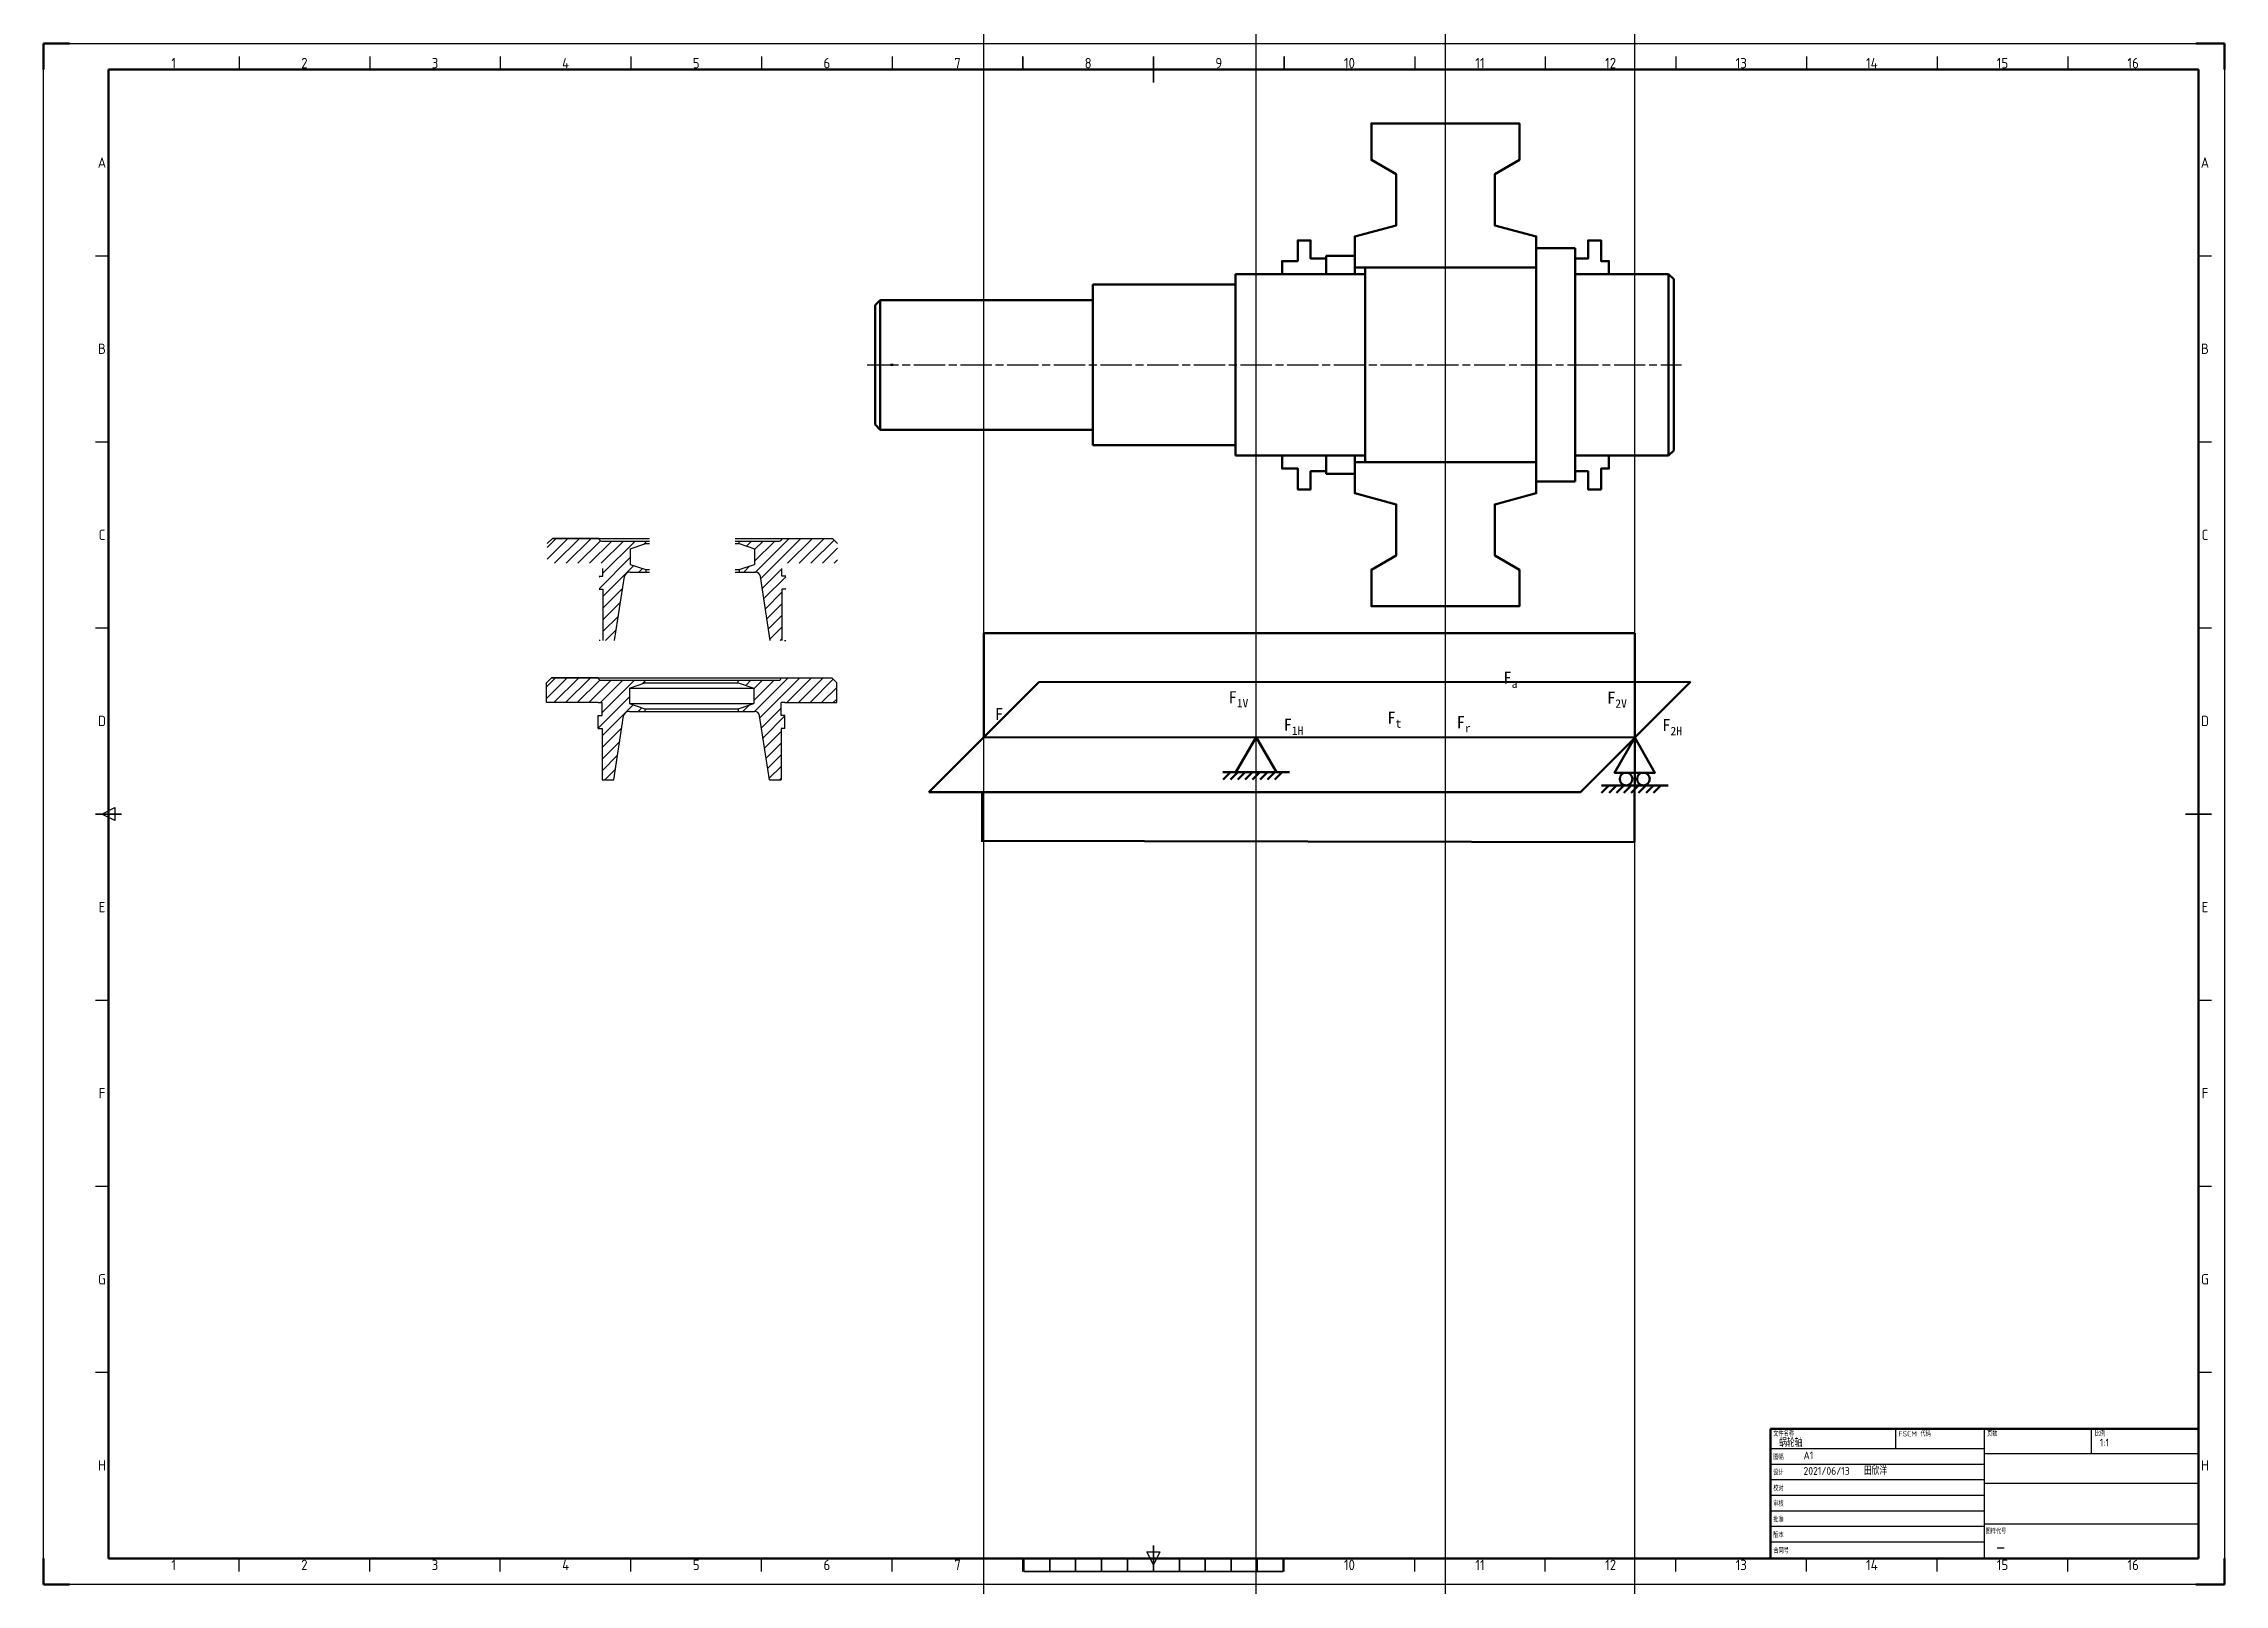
# Paper-space layout '蜗轮扭矩图' of a CAD drawing. Header units: millimetres. Extents: x -5 to 836, y -17 to 577.
import ezdxf
from ezdxf.enums import TextEntityAlignment as Align

# ---------------------------------------------------------------- set-up
doc = ezdxf.new("R2010")
doc.units = ezdxf.units.MM
for name, pattern in [('AM_ISO08W050', [18, 12, -1.5, 3, -1.5]), ('AM_ISO08W050x2', [9, 6, -0.75, 1.5, -0.75]), ('Amconstr', [9999, 9999, 0])]:
    doc.linetypes.add(name, pattern=pattern)
for name, color, linetype, lineweight in [('AM_0', 7, 'Continuous', 50), ('AM_7', 4, 'AM_ISO08W050', 25), ('AM_BOR', 7, 'Continuous', 50), ('AM_CL', 1, 'Amconstr', 25), ('剖面线', 4, 'Continuous', 15), ('实线', 7, 'Continuous', 30)]:
    doc.layers.add(name, color=color, linetype=linetype, lineweight=lineweight)
doc.styles.add('ACGBTS', font='isocp.shx', dxfattribs={"bigfont": 'gbcbig.shx'})
doc.styles.add('ACISOTS', font='isocp.shx', dxfattribs={"bigfont": 'gbcbig.shx'})
doc.styles.get("Standard").update_dxf_attribs({"font": 'ISOCP.SHX', "bigfont": 'gbcbig.shx'})

# ---------------------------------------------------------------- blocks, each defined once
blk = doc.blocks.new('GB_A1_A')
for p, q in [((25, 584), (25, 10)), ((25, 584), (831, 584)), ((831, 10), (831, 584)), ((25, 10), (831, 10))]:
    blk.add_line(p, q)
at = {"layer": 'AM_BOR'}
for p, q in [((10, 594), (0, 594)), ((0, 594), (0, 584)), ((841, 594), (830, 594)), ((841, 584), (841, 594)), ((0, 0), (0, 10)), ((841, 0), (841, 10)), ((0, 0), (10, 0)), ((841, 0), (830, 0))]:
    blk.add_line(p, q, dxfattribs=at)
at = {"layer": 'AM_BOR', "color": 1, "lineweight": 25}
for p, q in [((0, 594), (841, 594)), ((0, 0), (0, 594)), ((75.375, 589), (75.375, 584)), ((125.75, 589), (125.75, 584)), ((176.125, 589), (176.125, 584)), ((226.5, 589), (226.5, 584)), ((276.875, 589), (276.875, 584)), ((327.25, 589), (327.25, 584)), ((528.75, 589), (528.75, 584)), ((579.125, 589), (579.125, 584)), ((629.5, 589), (629.5, 584)), ((679.875, 589), (679.875, 584)), ((730.25, 589), (730.25, 584)), ((780.625, 589), (780.625, 584)), ((841, 594), (841, 0)), ((20, 512.25), (25, 512.25)), ((831, 512.25), (836, 512.25)), ((20, 440.5), (25, 440.5)), ((831, 440.5), (836, 440.5)), ((20, 368.75), (25, 368.75)), ((831, 368.75), (836, 368.75)), ((22.5, 297), (27.5, 299.5)), ((27.5, 294.5), (22.5, 297)), ((27.5, 299.5), (27.5, 294.5)), ((20, 225.25), (25, 225.25)), ((831, 225.25), (836, 225.25)), ((20, 153.5), (25, 153.5)), ((831, 153.5), (836, 153.5)), ((20, 81.75), (25, 81.75)), ((831, 81.75), (836, 81.75)), ((75.375, 5), (75.375, 10)), ((125.75, 5), (125.75, 10)), ((176.125, 5), (176.125, 10)), ((226.5, 5), (226.5, 10)), ((276.875, 5), (276.875, 10)), ((327.25, 5), (327.25, 10)), ((377.625, 5), (377.625, 10)), ((428, 7.5), (425.5, 12.5)), ((425.5, 12.5), (430.5, 12.5)), ((430.5, 12.5), (428, 7.5)), ((478.375, 5), (478.375, 10)), ((528.75, 5), (528.75, 10)), ((579.125, 5), (579.125, 10)), ((629.5, 5), (629.5, 10)), ((679.875, 5), (679.875, 10)), ((730.25, 5), (730.25, 10)), ((780.625, 5), (780.625, 10)), ((841, 0), (0, 0))]:
    blk.add_line(p, q, dxfattribs=at)
at = {"layer": 'AM_BOR', "color": 2, "lineweight": 35}
for p, q in [((377.625, 589), (377.625, 584)), ((428, 584), (428, 589)), ((478.375, 589), (478.375, 584)), ((428, 579), (428, 584)), ((20, 297), (30, 297)), ((826, 297), (836, 297)), ((378, 10), (378, 5)), ((388, 10), (388, 5)), ((398, 10), (398, 5)), ((408, 10), (408, 5)), ((418, 10), (418, 5)), ((428, 10), (428, 15)), ((428, 10), (428, 5)), ((438, 10), (438, 5)), ((448, 10), (448, 5)), ((458, 10), (458, 5)), ((468, 10), (468, 5)), ((478, 10), (478, 5)), ((378, 5), (478, 5))]:
    blk.add_line(p, q, dxfattribs=at)
at = {"layer": 'AM_BOR', "color": 1, "lineweight": 25, "style": 'ACISOTS'}
for s, p in [('1', (50.1875, 586.5)), ('2', (100.5625, 586.5)), ('3', (150.9375, 586.5)), ('4', (201.3125, 586.5)), ('5', (251.6875, 586.5)), ('6', (302.0625, 586.5)), ('7', (352.4375, 586.5)), ('8', (402.8125, 586.5)), ('9', (453.1875, 586.5)), ('10', (503.5625, 586.5)), ('11', (553.9375, 586.5)), ('12', (604.3125, 586.5)), ('13', (654.6875, 586.5)), ('14', (705.0625, 586.5)), ('15', (755.4375, 586.5)), ('16', (805.8125, 586.5)), ('A', (22.5, 548.125)), ('A', (833.5, 548.125)), ('B', (22.5, 476.375)), ('B', (833.5, 476.375)), ('C', (22.5, 404.625)), ('C', (833.5, 404.6087)), ('D', (22.5, 332.875)), ('D', (833.5, 332.875)), ('E', (22.5, 261.125)), ('E', (833.5, 261.125)), ('F', (22.5, 189.375)), ('F', (833.5, 189.375)), ('G', (22.5, 117.625)), ('G', (833.5, 117.625)), ('H', (22.5, 45.875)), ('H', (833.5, 45.875)), ('1', (50.1875, 7.5)), ('2', (100.5625, 7.5)), ('3', (150.9375, 7.5)), ('4', (201.3125, 7.5)), ('5', (251.6875, 7.5)), ('6', (302.0625, 7.5)), ('7', (352.4375, 7.5)), ('10', (503.5625, 7.5)), ('11', (553.9375, 7.5)), ('12', (604.3125, 7.5)), ('13', (654.6875, 7.5)), ('14', (705.0625, 7.5)), ('15', (755.4375, 7.5)), ('16', (805.8125, 7.5))]:
    blk.add_text(s, height=4, dxfattribs=at).set_placement(p, align=Align.MIDDLE)
blk = doc.blocks.new('GB_TITLEA')
for p, q in [((0, 50), (-165, 50)), ((-165, 0), (-165, 50)), ((0, 0), (0, 50)), ((0, 0), (-165, 0))]:
    blk.add_line(p, q)
at = {"layer": 'AM_BOR', "color": 1, "lineweight": 25}
for p, q in [((-165, 42.38), (-82.5, 42.38)), ((-116.86, 50), (-116.86, 42.38)), ((-82.5, 0), (-82.5, 50)), ((-41.25, 40.35), (-41.25, 50)), ((-165, 42), (-165, 30)), ((-165, 36.38), (-82.5, 36.38)), ((0, 40.35), (-82.5, 40.35)), ((-165, 30.38), (-82.5, 30.38)), ((-82.5, 29.01), (0, 29.01)), ((-165, 24.38), (-82.5, 24.38)), ((-165, 18.38), (-82.5, 18.38)), ((-165, 12.38), (-82.5, 12.38)), ((-82.5, 13.29), (0, 13.29)), ((-165, 6.38), (-82.5, 6.38))]:
    blk.add_line(p, q, dxfattribs=at)
at = {"layer": 'AM_BOR', "color": 1, "lineweight": 25, "style": 'ACGBTS'}
for s, p in [('文件名称', (-163.97, 47.04)), ('FSCM 代码', (-115.7, 47.04)), ('页数', (-81.55, 47.11)), ('比例', (-39.97, 47.11)), ('设计', (-163.97, 32.14)), ('图幅', (-163.97, 38.14)), ('校对', (-163.97, 26.05)), ('审核', (-163.97, 20.08)), ('版本', (-163.97, 7.99)), ('批准', (-163.97, 13.99)), ('图样代号', (-82.12, 9.41)), ('合同号', (-163.97, 1.99))]:
    blk.add_text(s, height=2, dxfattribs=at).set_placement(p)
at = {"layer": 'AM_BOR', "color": 2, "lineweight": 35, "style": 'ACGBTS'}
for tag, p, height in [('GEN-TITLE-DWG{13.6}', (-161.69, 43.04), 3), ('GEN-TITLE-FSCM{8.6}', (-113.32, 43.04), 3), ('GEN-TITLE-SHEET{11.8}', (-79.67, 43.11), 3), ('GEN-TITLE-SCA{12.7}', (-38.05, 43.13), 3), ('GEN-TITLE-SIZ{22.6}', (-152.3, 38.23), 3), ('GEN-TITLE-DAT{7.1}', (-152.3, 32.23), 3), ('GEN-TITLE-NAME{14.9}', (-129.04, 32.23), 3), ('GEN-TITLE-DACT{21}', (-78.21, 33.14), 3.5), ('GEN-TITLE-CHKD{7.1}', (-152.3, 26.14), 3), ('GEN-TITLE-CHKM{14.9}', (-129.04, 26.14), 3), ('GEN-TITLE-DES1{12.3}', (-78.24, 20.94), 6), ('GEN-TITLE-APPD{7.1}', (-152.3, 20.17), 3), ('GEN-TITLE-ISSD{7.1}', (-152.3, 14.08), 3), ('GEN-TITLE-APPM{14.9}', (-129.04, 20.17), 3), ('GEN-TITLE-ISSM{14.9}', (-129.04, 14.08), 3), ('GEN-TITLE-DES2{24.5}', (-78.21, 15.44), 3), ('GEN-TITLE-REV{22.6}', (-152.3, 8.08), 3), ('GEN-TITLE-CTRN{19.4}', (-152.3, 2.08), 3.5)]:
    blk.add_attdef(tag, p, '', height=height, dxfattribs=at)
at = {"layer": 'AM_BOR', "style": 'ACGBTS'}
blk.add_attdef('GEN-TITLE-NR{12.3}', (-78.08, 1.63), '', height=6, dxfattribs=at)

psp = doc.layouts.new('蜗轮扭矩图')

# ---------------------------------------------------------------- hatches: boundary and pattern name
at = {"layer": '剖面线'}
h = psp.add_hatch(dxfattribs=at)
h.set_pattern_fill('ANSI31', color=151)
h.set_pattern_definition([(45, (-1600.4033, -342.6897), (-2.245064, 2.245064), [])])
h.paths.add_polyline_path([(221.21, 382.24), (227.21, 384.24), (227.21, 385.24), (210.21, 385.24, -0.414214), (209.21, 386.24), (191.21, 386.24), (189.21, 384.24), (189.21, 376.64), (209.21, 376.64), (210.71, 376.64), (210.71, 374.64), (210.71, 371.64), (209.21, 371.64), (209.21, 366.64), (210.71, 366.64), (210.71, 346.89), (215.21, 346.89), (218.98, 371.55, -0.370458), (220.96, 373.24), (221.21, 373.24), (227.21, 373.24), (227.21, 374.24), (221.21, 376.24)])
h.paths.add_polyline_path([(279.71, 366.64), (281.21, 366.64), (281.21, 371.64), (279.71, 371.64), (279.71, 374.64), (279.71, 376.64), (281.21, 376.64), (301.21, 376.64), (301.21, 384.24), (299.21, 386.24), (281.21, 386.24), (279.71, 386.24, -0.414214), (278.71, 385.24), (263.21, 385.24), (263.21, 384.24), (269.21, 382.24), (269.21, 376.24), (263.21, 374.24), (263.21, 373.24), (269.47, 373.24, -0.370458), (271.44, 371.55), (275.21, 346.89), (279.71, 346.89)])
h = psp.add_hatch(dxfattribs=at)
h.set_pattern_fill('ANSI31', color=151)
h.set_pattern_definition([(45, (-1600.7046, -396.3845), (-2.245064, 2.245064), [])])
h.paths.add_polyline_path([(220.91, 328.55), (226.91, 330.55), (226.91, 331.55), (209.91, 331.55, -0.414214), (208.91, 332.55), (190.91, 332.55), (188.91, 330.55), (188.91, 322.95), (208.91, 322.95), (210.41, 322.95), (210.41, 320.95), (210.41, 317.95), (208.91, 317.95), (208.91, 312.95), (210.41, 312.95), (210.41, 293.2), (214.91, 293.2), (218.68, 317.85, -0.370458), (220.65, 319.55), (220.91, 319.55), (226.91, 319.55), (226.91, 320.55), (220.91, 322.55)])
h.paths.add_polyline_path([(279.41, 312.95), (280.91, 312.95), (280.91, 317.95), (279.41, 317.95), (279.41, 320.95), (279.41, 322.95), (280.91, 322.95), (300.91, 322.95), (300.91, 330.55), (298.91, 332.55), (280.91, 332.55), (279.41, 332.55, -0.414214), (278.41, 331.55), (262.91, 331.55), (262.91, 330.55), (268.91, 328.55), (268.91, 322.55), (262.91, 320.55), (262.91, 319.55), (269.16, 319.55, -0.370458), (271.14, 317.85), (274.91, 293.2), (279.41, 293.2)])

# ---------------------------------------------------------------- linework, layer by layer
at = {"layer": 'AM_0'}
for p, q in [((570.62, 498.15), (585.62, 498.15)), ((570.62, 498.15), (570.62, 408.15)), ((585.62, 498.15), (585.62, 408.15)), ((454.62, 488.15), (504.62, 488.15)), ((454.62, 488.15), (454.62, 418.15)), ((504.62, 490.65), (570.62, 490.65)), ((504.62, 490.65), (504.62, 415.65)), ((504.62, 488.15), (504.62, 418.15)), ((570.62, 490.65), (570.62, 415.65)), ((585.62, 488.15), (621.62, 488.15)), ((585.62, 488.15), (585.62, 418.15)), ((621.62, 488.15), (621.62, 418.15)), ((621.62, 488.15), (623.62, 486.15)), ((399.62, 484.15), (454.62, 484.15)), ((399.62, 484.15), (399.62, 422.15)), ((454.62, 484.15), (454.62, 422.15)), ((623.62, 486.15), (623.62, 420.15)), ((317.62, 478.15), (315.62, 476.15)), ((315.62, 476.15), (315.62, 430.15)), ((317.62, 478.15), (399.62, 478.15)), ((317.62, 478.15), (317.62, 428.15)), ((399.62, 478.15), (399.62, 428.15)), ((321.62, 453.15), (322.62, 453.15)), ((317.62, 428.15), (315.62, 430.15)), ((317.62, 428.15), (399.62, 428.15)), ((399.62, 422.15), (454.62, 422.15)), ((454.62, 418.15), (504.62, 418.15)), ((504.62, 415.65), (570.62, 415.65)), ((585.62, 418.15), (621.62, 418.15)), ((621.62, 418.15), (623.62, 420.15)), ((570.62, 408.15), (585.62, 408.15)), ((357.62, 349.67), (608.62, 349.69)), ((357.62, 309.67), (357.62, 349.67)), ((608.62, 349.69), (608.62, 309.43)), ((336.41, 288.45), (378.84, 330.88)), ((378.84, 330.88), (630.09, 330.91)), ((587.64, 288.45), (630.09, 330.91)), ((357.62, 309.67), (608.62, 309.43)), ((608.55, 269.18), (608.62, 309.43)), ((475.49, 296.09), (449.76, 296.09)), ((452.68, 296.09), (449.85, 293.26)), ((455.53, 296.09), (452.7, 293.26)), ((458.38, 296.09), (455.56, 293.26)), ((461.23, 296.09), (458.41, 293.26)), ((464.09, 296.09), (461.26, 293.26)), ((466.94, 296.09), (464.11, 293.26)), ((469.79, 296.09), (466.96, 293.26)), ((472.64, 296.09), (469.81, 293.26)), ((336.41, 288.45), (587.64, 288.45)), ((356.99, 288.45), (356.95, 269.67)), ((621.49, 291.05), (595.76, 291.05)), ((598.68, 291.05), (595.85, 288.22)), ((601.53, 291.05), (598.7, 288.22)), ((604.38, 291.05), (601.56, 288.22)), ((607.23, 291.05), (604.41, 288.22)), ((610.09, 291.05), (607.26, 288.22)), ((612.94, 291.05), (610.11, 288.22)), ((615.79, 291.05), (612.96, 288.22)), ((618.64, 291.05), (615.81, 288.22)), ((356.62, 269.64), (608.62, 269.17))]:
    psp.add_line(p, q, dxfattribs=at)
for points in [[(535.62, 490.65), (500.62, 490.65), (500.62, 502.65), (516.66, 506.94), (516.66, 526.62), (507.09, 532.15), (507.09, 546.22), (535.62, 546.22)], [(535.62, 490.65), (570.62, 490.65), (570.62, 502.65), (554.59, 506.94), (554.59, 526.62), (564.15, 532.15), (564.15, 546.22), (535.62, 546.22)], [(476.62, 493.15), (478.62, 493.15), (478.62, 501.15), (483.62, 501.15), (483.62, 494.15), (489.62, 494.15)], [(596.62, 493.15), (595.62, 493.15), (595.62, 501.15), (590.62, 501.15), (590.62, 494.15), (585.62, 494.15)], [(472.62, 488.15), (472.62, 493.15), (475.62, 493.15)], [(475.62, 493.15), (476.62, 493.15)], [(500.62, 488.15), (500.62, 495.15), (489.62, 495.15), (489.62, 488.15)], [(585.62, 488.15), (595.62, 488.15)], [(598.62, 488.15), (598.62, 493.15), (596.62, 493.15)], [(472.62, 418.15), (472.62, 413.15), (475.62, 413.15)], [(475.62, 413.15), (476.62, 413.15)], [(476.62, 413.15), (478.62, 413.15), (478.62, 405.15), (483.62, 405.15), (483.62, 412.15), (489.62, 412.15)], [(500.62, 418.15), (500.62, 411.15), (489.62, 411.15), (489.62, 418.15)], [(535.62, 415.65), (500.62, 415.65), (500.62, 403.65), (516.66, 399.35), (516.66, 379.67), (507.09, 374.15), (507.09, 360.07), (535.62, 360.07)], [(535.62, 415.65), (570.62, 415.65), (570.62, 403.65), (554.59, 399.35), (554.59, 379.67), (564.15, 374.15), (564.15, 360.07), (535.62, 360.07)], [(596.62, 413.15), (595.62, 413.15), (595.62, 405.15), (590.62, 405.15), (590.62, 412.15), (585.62, 412.15)], [(598.62, 418.15), (598.62, 413.15), (596.62, 413.15)]]:
    psp.add_lwpolyline(points, dxfattribs=at)
for points in [[(462.62, 309.59), (454.83, 296.09), (470.42, 296.09)], [(608.62, 309.43), (600.83, 295.93), (616.42, 295.93)]]:
    psp.add_lwpolyline(points, close=True, dxfattribs=at)
for centre in [(605.28, 293.49), (611.97, 293.49)]:
    psp.add_circle(centre, 2.44, dxfattribs=at)
at = {"layer": 'AM_7', "linetype": 'AM_ISO08W050x2'}
psp.add_line((535.62, 487.65), (535.62, 500.79), dxfattribs=at)
at = {"layer": 'AM_7'}
psp.add_line((312.62, 453.15), (626.62, 453.15), dxfattribs=at)
at = {"layer": 'AM_CL'}
for p in [(357.62, 460.15), (462.62, 498.15), (535.62, 463.15), (608.62, 498.15)]:
    psp.add_xline(p, (0, 1), dxfattribs=at)
at = {"layer": '实线'}
for p, q in [((191.21, 386.24), (189.21, 384.24)), ((209.21, 386.24), (191.21, 386.24)), ((191.21, 386.24), (228.71, 386.24)), ((210.21, 385.24), (228.71, 385.24)), ((221.21, 382.24), (227.21, 384.24)), ((221.21, 382.24), (221.21, 376.24)), ((227.21, 384.24), (227.21, 385.24)), ((227.21, 384.24), (228.71, 384.24)), ((261.71, 386.24), (281.21, 386.24)), ((261.71, 385.24), (278.71, 385.24)), ((261.71, 384.24), (263.21, 384.24)), ((263.21, 384.24), (263.21, 385.24)), ((263.21, 384.24), (269.21, 382.24)), ((269.21, 382.24), (269.21, 376.24)), ((281.21, 386.24), (299.21, 386.24)), ((299.21, 386.24), (301.21, 384.24)), ((209.21, 371.64), (210.71, 371.64)), ((210.71, 371.64), (210.71, 374.64)), ((215.21, 346.89), (218.98, 371.55)), ((221.21, 373.24), (220.96, 373.24)), ((221.21, 376.24), (227.21, 374.24)), ((221.21, 373.24), (228.71, 373.24)), ((227.21, 374.24), (227.21, 373.24)), ((227.21, 374.24), (228.71, 374.24)), ((261.71, 374.24), (263.21, 374.24)), ((261.71, 373.24), (269.47, 373.24)), ((263.21, 374.24), (269.21, 376.24)), ((263.21, 374.24), (263.21, 373.24)), ((275.21, 346.89), (271.44, 371.55)), ((279.71, 371.64), (279.71, 374.64)), ((281.21, 371.64), (279.71, 371.64)), ((209.21, 366.64), (210.71, 366.64)), ((210.71, 366.64), (210.71, 346.89)), ((279.71, 366.64), (279.71, 346.89)), ((281.21, 366.64), (279.71, 366.64)), ((209.69, 346.89), (209.21, 346.89)), ((280.73, 346.89), (281.21, 346.89)), ((190.91, 332.55), (188.91, 330.55)), ((188.91, 322.95), (188.91, 330.55)), ((208.91, 332.55), (190.91, 332.55)), ((190.91, 332.55), (261.41, 332.55)), ((209.91, 331.55), (261.41, 331.55)), ((220.91, 328.55), (226.91, 330.55)), ((220.91, 328.55), (220.91, 322.55)), ((220.91, 328.55), (268.91, 328.55)), ((226.91, 330.55), (226.91, 331.55)), ((226.91, 330.55), (261.41, 330.55)), ((261.41, 332.55), (280.91, 332.55)), ((261.41, 331.55), (278.41, 331.55)), ((261.41, 330.55), (262.91, 330.55)), ((262.91, 330.55), (262.91, 331.55)), ((262.91, 330.55), (268.91, 328.55)), ((268.91, 328.55), (268.91, 322.55)), ((280.91, 332.55), (298.91, 332.55)), ((298.91, 332.55), (300.91, 330.55)), ((300.91, 322.95), (300.91, 330.55)), ((208.91, 322.95), (188.91, 322.95)), ((208.91, 322.95), (210.41, 322.95)), ((210.41, 320.95), (210.41, 322.95)), ((210.41, 317.95), (210.41, 320.95)), ((220.91, 322.55), (226.91, 320.55)), ((220.91, 322.55), (268.91, 322.55)), ((226.91, 320.55), (226.91, 319.55)), ((226.91, 320.55), (261.41, 320.55)), ((261.41, 320.55), (262.91, 320.55)), ((262.91, 320.55), (268.91, 322.55)), ((262.91, 320.55), (262.91, 319.55)), ((280.91, 322.95), (279.41, 322.95)), ((279.41, 320.95), (279.41, 322.95)), ((279.41, 317.95), (279.41, 320.95)), ((280.91, 322.95), (300.91, 322.95)), ((208.91, 317.95), (210.41, 317.95)), ((208.91, 312.95), (208.91, 317.95)), ((208.91, 312.95), (210.41, 312.95)), ((210.41, 312.95), (210.41, 293.2)), ((214.91, 293.2), (218.68, 317.85)), ((220.91, 319.55), (220.65, 319.55)), ((220.91, 319.55), (261.41, 319.55)), ((261.41, 319.55), (269.16, 319.55)), ((274.91, 293.2), (271.14, 317.85)), ((280.91, 317.95), (279.41, 317.95)), ((279.41, 312.95), (279.41, 293.2)), ((280.91, 312.95), (279.41, 312.95)), ((280.91, 312.95), (280.91, 317.95)), ((210.41, 293.2), (214.91, 293.2)), ((274.91, 293.2), (279.41, 293.2))]:
    psp.add_line(p, q, dxfattribs=at)
for centre, radius, start, end in [((210.21, 386.24), 1, 180, 270), ((278.71, 386.24), 1, 270, 0), ((220.96, 371.24), 2, 90, 171.31013), ((269.47, 371.24), 2, 8.68987, 90), ((209.91, 332.55), 1, 180, 270), ((278.41, 332.55), 1, 270, 0), ((220.65, 317.55), 2, 90, 171.31013), ((269.16, 317.55), 2, 8.68987, 90)]:
    psp.add_arc(centre, radius, start, end, dxfattribs=at)

# ---------------------------------------------------------------- block references
at = {"layer": 'AM_0', "lineweight": 0}
psp.add_blockref('GB_A1_A', (-5, -17), dxfattribs=at)
psp.add_blockref('GB_TITLEA', (826, -7), dxfattribs=at).add_auto_attribs({'GEN-TITLE-DWG{13.6}': '蜗轮轴', 'GEN-TITLE-SCA{12.7}': '1:1', 'GEN-TITLE-DAT{7.1}': '2021/06/13', 'GEN-TITLE-NAME{14.9}': '田欣洋', 'GEN-TITLE-NR{12.3}': '-', 'GEN-TITLE-SIZ{22.6}': 'A1'})

# ---------------------------------------------------------------- texts
at = {"layer": 'AM_0', "char_height": 4.6582, "attachment_point": 1}
for s, insert in [('\\A1;{\\f@MingLiU_HKSCS-ExtB|b0|i0|c134|p18;F\\H0.7x;\\S^ a;}', (557.97, 334.88)), ('\\A1;{\\f@MingLiU_HKSCS-ExtB|b0|i0|c134|p18;F}', (361.86, 320.89)), ('\\A1;{\\f@MingLiU_HKSCS-ExtB|b0|i0|c134|p18;F\\H0.7x;\\S^ 1V;}', (451.97, 327.35)), ('\\A1;{\\f@MingLiU_HKSCS-ExtB|b0|i0|c134|p18;F\\H0.7x;\\S^ 2V;}', (597.97, 327.19)), ('\\A1;{\\f@MingLiU_HKSCS-ExtB|b0|i0|c134|p18;F\\H0.7x;\\S^ 1H;}', (473.22, 316.76)), ('\\A1;{\\f@MingLiU_HKSCS-ExtB|b0|i0|c134|p18;F\\H0.7x;\\S^ t;}', (513.19, 319.5)), ('\\A1;{\\f@MingLiU_HKSCS-ExtB|b0|i0|c134|p18;F\\H0.7x;\\S^ r;}', (539.96, 317.72)), ('\\A1;{\\f@MingLiU_HKSCS-ExtB|b0|i0|c134|p18;F\\H0.7x;\\S^ 2H;}', (619.22, 316.6))]:
    psp.add_mtext_dynamic_manual_height_columns(s, width=17.0219, gutter_width=23.29, heights=[0], dxfattribs=dict(at, insert=insert))

doc.saveas('drawing.dxf')
